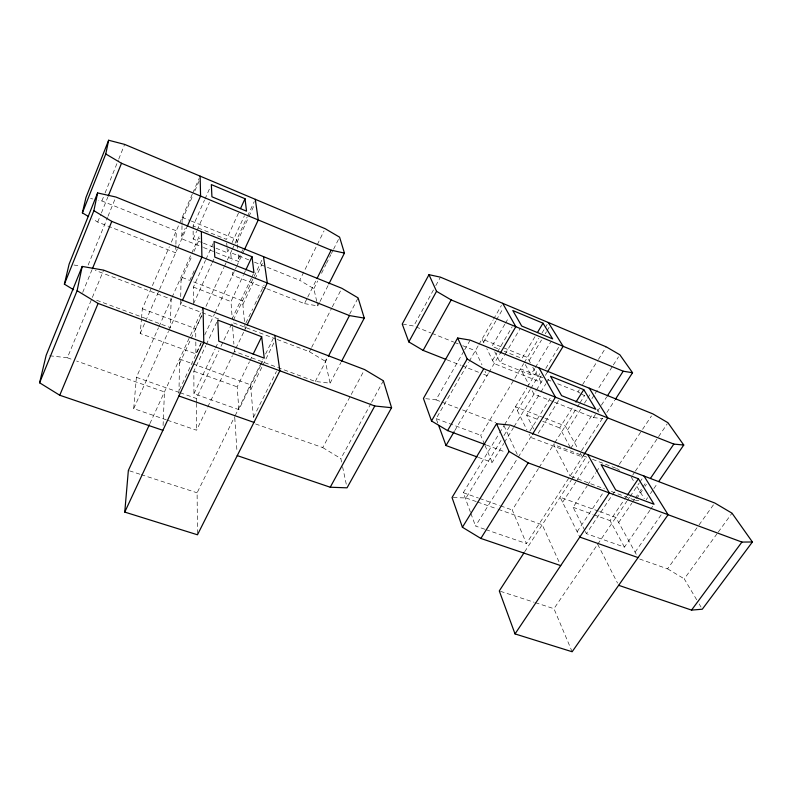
<?xml version="1.0" encoding="UTF-8"?>
<svg xmlns="http://www.w3.org/2000/svg" width="792" height="792" viewBox="0 0 792 792"><rect width="100%" height="100%" fill="white"/><g stroke="black" fill="none" stroke-linecap="round" stroke-linejoin="round"><path stroke-width="0.59" stroke-dasharray="3.96 2.97" d="M178.952 393.515L179.576 359.033L250.411 384.754L253.49 417.532M182.011 225.71L181.774 238.838L202.326 247.045M182.031 224.512L182.17 217.355L190.13 220.582M175.864 245.461L175.646 252.796L97.723 222.057L92.605 218.998M175.903 244.243L176.299 230.809L101.871 200.96L98.465 200.218M163.083 425.522L164.459 391.931L76.596 361.033M166.3 419.829L133.7 408.623L136.402 377.299L158.489 327.73M201.089 342.788L195.921 353.905L140.194 333.482L141.412 319.354M141.511 318.176L142.332 308.751L169.379 246.688M101.871 200.96L104.603 194.179M105.059 193.04L118.275 160.241M118.731 159.113L124.651 144.401M97.723 222.057L100.93 214.147M101.386 213.018L107.781 197.188M88.15 265.033L107.554 217.424M108.009 216.285L114.939 199.287M82.685 292.456L91.921 269.894M49.668 355.776L67.35 357.776L91.862 298.594M92.337 297.455L103.653 270.141M171.349 242.174L192.367 193.961M192.842 192.872L199.158 178.368M182.12 220.087L192.862 195.456M194.812 190.981L199.208 180.903M181.823 235.966L185.269 228.126M140.194 333.482L145.144 322.215M145.639 321.087L177.319 248.975M177.814 247.846L186.882 227.205M202.306 242.698L193.179 239.045L193.109 225.918L204.445 200.237M204.94 199.119L209.87 187.951M193.179 239.045L196.634 231.264M197.119 230.145L209.454 202.346M158.994 326.611L171.537 298.445M172.042 297.317L199.871 234.868M181.012 280.517L191.961 255.974M193.961 251.51L199.93 238.115M189.724 280.615L195.278 268.27M133.7 408.623L168.478 331.373M168.983 330.254L181.774 301.841M193.495 302.643L193.416 287.07L205.484 260.37M205.989 259.261L213.028 243.689M193.495 303.831L211.741 263.766M212.246 262.657L214.276 258.202M238.501 213.018L226.453 239.402L193.109 225.918M216.008 248.193L227.423 252.767L228.967 249.391M232.066 242.649L244.461 215.671M149.866 423.671L203.039 308.009M179.497 363.677L202.108 314.582M195.773 337.105L195.703 328.71L201.861 315.325M205.97 306.405L223.948 267.389M224.463 266.27L231.759 250.42M232.165 249.549L247.104 217.097M247.579 216.067L254.272 201.544M237.046 242.322L248.431 217.651M248.945 216.523L254.638 204.188M238.58 258.677L242.748 249.708M204.712 335.006L214.543 313.88M215.058 312.771L236.273 267.191M236.64 266.379L243.956 250.658M179.507 389.882L201.119 343.451M260.479 365.815L238.847 409.642L193.951 393.733L193.832 371.21L205.801 345.639M206.316 344.53L216.721 322.295M251.361 278.14L232.214 318.592L230.977 301.574L243.302 275.339M243.807 274.24L245.352 270.963M193.951 393.733L215.058 349.015M215.592 347.896L218.226 342.302M251.876 277.042L253.43 273.765M196.337 402.108L196.297 398.445L218.899 350.767M220.998 346.332L232.561 321.948M233.383 320.206L262.459 258.855M242.877 304.445L254.489 279.982M255.014 278.873L262.399 263.31M245.876 323.077L252.668 308.9M254.757 304.544L264.162 284.922M167.468 420.225L196.574 430.224L207.256 407.989M207.791 406.87L232.363 355.717M232.898 354.608L244.114 331.254M244.5 330.452L246.757 325.74M238.847 409.642L237.184 386.862L249.43 361.786M249.965 360.697L252.628 355.242M316.731 301.326L313.85 288.684L299.723 280.309L324.057 230.888M197.465 533.551L197.109 492.802L234.64 416.731M235.184 415.622L262.865 359.499M265.577 354.024L273.161 338.639M261.013 364.726L263.716 359.241M250.856 389.486L262.32 366.3M262.865 365.191L274.329 342.005M266.795 288.743L304.494 303.613L307.217 298.158M307.761 297.069L315.919 280.705M313.85 288.684L317.681 281.012M321.522 273.339L325.898 264.568M326.452 263.469L330.828 254.707M331.373 253.608L333.016 250.321M333.571 249.223L339.59 237.164M253.47 417.315L276.448 371.468M304.494 303.613L317.78 305.93L319.453 302.623M320.008 301.524L328.333 285.011M277.21 339.491L309.434 351.737L311.108 348.46M311.662 347.361L331.779 307.969M332.333 306.88L340.708 290.466M234.254 349.005L234.422 351.42L315.285 381.457L330.076 383.18L325.255 361.221L327.522 356.855M349.609 314.275L358.103 297.901M315.285 381.457L327.819 357.301M330.076 383.18L340.906 362.568M255.549 423.958L322.74 447.589L350.648 395.574M351.222 394.495L363.439 371.735M341.59 462.102L340.847 458.588L370.963 403.484M371.557 402.395L383.368 380.784M433.462 289.902L413.721 326.027L403.385 324.255M435.788 285.655L440.441 277.16M425.72 398.683L436.006 399.841L464.082 350.777M464.696 349.708L470.191 340.115M437.798 423.116L436.154 418.631L468.597 362.389M469.201 361.33L478.388 345.411M478.962 344.411L492.97 320.126M493.555 319.127L501.455 305.415M483.605 342.174L495.802 321.067M496.416 320.017L503.128 308.405M504.841 324.215L491.961 346.312L499.742 349.46M505.454 323.166L508.513 317.899M492.555 360.31L496.861 352.965M497.475 351.915L512.226 326.74M454.766 430.64L488.535 373.151M488.961 372.438L499.732 354.093M534.709 368.508L530.868 374.854L500.148 362.548L504.454 355.242M505.078 354.202L519.839 329.155M534.966 336.679L521.958 358.449L504.187 351.262M484.536 444.352L480.714 435.293L523.68 363.597M524.225 362.696L538.837 338.313M541.966 333.085L544.52 328.828M545.134 327.799L547.678 323.562M529.125 360.608L541.52 339.976M545.242 333.788L546.48 331.729M547.104 330.7L549.579 326.571M535.352 367.448L550.707 342.055M470.458 512.256L463.29 492.703L498.92 433.976M499.554 432.927L504.009 425.591M504.643 424.542L526.908 387.832M527.531 386.803L537.718 370.003M517.374 410.603L530.194 389.525M530.828 388.476L539.807 373.725M453.202 497.564L465.983 497.96L501.346 439.887M503.92 435.659L510.355 425.106M539.312 379.022L541.243 375.863M545.747 368.478L559.251 346.312M478.338 457.39L492.188 462.459L503.781 443.48M504.425 442.431L513.444 427.67M514.087 426.611L535.996 390.773M536.491 389.951L543.035 379.249M545.381 375.408L546.807 373.072M533.65 428.997L526.66 415.137L540.184 393.079M540.837 392.03L545.985 383.625M546.628 382.576L549.202 378.378M529.848 431.145L550.668 397.485M484.773 529.234L475.507 526.056L517.612 458.212M518.255 457.162L531.848 435.273M538.174 433.303L559.003 399.851M557.716 383.783L578.002 391.911L579.318 389.822M582.605 384.585L597.742 360.499M598.406 359.449L606.296 346.886M570.191 447.242L559.687 427.898L573.358 406.207M583.783 454.964L526.442 543.55L512.266 509.998L538.471 468.547M539.124 467.508L554.192 443.668M554.846 442.629L576.962 407.632M577.378 406.979L579.358 403.851M580.011 402.801L584.724 395.357M567.498 429.987L581.179 408.405M584.437 403.276L587.04 399.158M587.694 398.138L590.297 394.02M591.901 398.683L594.505 394.594M595.148 393.575L612.691 365.993M613.335 364.973L618.532 356.806M570.775 448.312L593.149 413.365M554.548 402.237L593.456 417.582L596.762 412.424M597.425 411.394L600.722 406.247M601.385 405.217L606.672 396.97M581.486 450.846L602.653 418.047M606.86 412.523L614.77 400.277M524.68 551.796L571.309 479.962M571.685 479.368L586.446 456.628M562.597 502.237L575.873 481.853M576.536 480.833L589.149 461.469M584.743 530.353L573.111 507.286L587.129 485.961M587.803 484.942L595.812 472.755M596.475 471.745L599.811 466.666M592.535 459.33L616.562 468.458L618.611 465.369M619.304 464.34L641.896 430.353M642.579 429.323L651.479 415.939M577.15 531.729L603.702 491.862M649.925 510.256L624.452 547.114L586.397 533.65L611.592 496.069M612.275 495.059L614.998 491M632.65 475.17L634.689 472.151M635.362 471.141L667.29 423.75M624.452 547.114L610.068 520.641L623.898 500.217M624.591 499.188L626.66 496.129M572.141 651.747L553.954 608.692L626.838 501.287M627.393 500.465L629.581 497.237M630.155 496.396L639.184 483.09M639.837 482.13L642.609 478.041M618.681 522.522L631.818 503.237M632.511 502.217L634.58 499.178M635.273 498.158L642.183 488.011M642.876 487.001L645.648 482.932M611.374 491.446L635.451 500.386L642.302 490.337M645.044 486.318L646.421 484.298M646.222 499.712L647.608 497.693M650.39 493.634L653.172 489.585M653.865 488.575L657.34 483.516M650.618 509.256L652.677 506.266M635.095 552.202L662.092 513.493M639.609 559.013L667.557 568.844L698.306 525.938M699.029 524.938L714.76 502.989M696.693 599.792L684.248 578.843L717.532 533.075M718.255 532.076L732.006 513.176M635.451 500.386L638.807 500.495M593.456 417.582L602.91 418.641M73.943 264.993L79.982 266.043M90.506 198.475L92.783 198.98M129.522 470.844L140.006 474.25M141.174 474.636L197.109 492.802M500.445 591.317L534.174 602.267M535.342 602.643L553.954 608.692M485.932 529.63L526.442 543.55M67.35 357.776L71.973 359.4M465.983 497.96L476.378 501.613M477.536 502.019L497.168 508.929M498.326 509.335L542.223 524.769L559.716 563.399M136.402 377.299L179.022 392.337M180.18 392.743L196.297 398.445M463.29 492.703L478.457 498.059M479.615 498.465L499.445 505.464M500.603 505.88L512.266 509.998M573.111 507.286L592.743 514.384M593.901 514.8L610.068 520.641M193.832 371.21L237.184 386.862M598.445 511.117L560.112 497.208L579.793 537.075M599.613 511.543L615.869 517.443L636.907 555.479M96.683 300.257L170.191 327.561L171.201 299.208L95.278 270.359M486.427 445.035L505.85 452.242M571.25 476.537L604.494 488.882M142.332 308.751L195.703 328.71M436.154 418.631L480.714 435.293M276.062 339.055L232.323 322.433L232.591 326.057M436.006 399.841L440.609 401.593M441.758 402.029L457.885 408.157M462.498 409.909L495.891 422.601M586.813 457.152L553.638 444.54L570.101 476.111M218.651 318.958L180.576 304.504L181.081 277.042L189.04 280.14M526.66 415.137L538.045 419.542M542.609 421.304L559.687 427.898M193.416 287.07L230.977 301.574M193.595 281.902L242.54 300.881L245.183 329.026M543.787 417.701L515.453 406.712L526.947 430.007M544.926 418.136L565.32 426.056L577.863 448.727M265.657 288.298L232.531 275.23L232.244 271.666M447.114 359.865L460.815 365.27M461.964 365.716L479.091 372.478M483.655 374.269L487.09 375.626L485.041 371.3M553.4 401.782L533.947 394.109L531.155 388.852M203.465 247.5L214.88 252.054M216.028 252.509L238.857 261.627L237.818 250.569M248.827 259.905L230.739 252.648L231.393 260.964M254.48 262.172L299.723 280.309M415.998 326.947L430.828 332.887M431.967 333.353L453.648 342.045M454.786 342.5L458.202 343.867M462.766 345.698L475.319 350.737L481.972 364.805M543.064 377.903L520.522 368.864L528.917 384.645M547.569 379.714L550.955 381.071M203.445 243.154L214.87 247.728M191.268 221.047L236.778 239.521L237.125 243.203M578.002 391.911L580.041 393.109M581.061 393.713L586.159 396.713M616.562 468.458L619.72 470.329M309.434 351.737L325.255 361.221M667.557 568.844L684.248 578.843M322.74 447.589L340.847 458.588M597.079 409.177L599.029 412.335M631.293 477.19L634.382 482.308M636.857 486.397L644.282 498.683M699.188 603.979L701.059 607.117M530.363 362.845L527.373 357.43L482.061 339.045L484.159 343.312M532.759 367.181L541.144 382.338L494.168 363.577L486.763 348.579M580.17 452.895L582.457 457.024L530.571 437.332L529.056 434.263M525.304 364.597L530.868 374.854M597.673 544.272L617.562 583.15M494.693 351.727L500.148 362.548M585.288 531.452L586.397 533.65M503.959 425.67L517.384 454.677M485.021 445.48L492.188 462.459M470.874 513.404L475.507 526.056M316.998 302.485L317.78 305.93M342.58 466.775L346.54 485.486M237.244 244.431L237.709 249.341M226.72 243.045L226.977 246.688M227.066 247.906L227.423 252.767M232.67 327.264L233.897 344.173M234.769 417.839L237.016 451.955M195.812 341.906L195.921 353.905M196.347 403.336L196.574 430.224"/><path stroke-width="1.19" d="M274.784 335.353L279.863 370.805L197.475 534.788L124.76 512.087L128.353 470.468L149.351 424.779M162.895 430.323L59.756 395.248L39.6 382.793L77.111 290.694L82.19 266.429L103.653 270.141L364.597 369.567L383.368 380.784L391.575 407.712L347.035 487.832L330.234 487.228L237.254 455.608M73.587 289.753L64.39 284.17L93.882 210.692L97.604 192.941L115.87 197.02L341.827 288.278L358.103 297.901L364.261 318.107L341.471 361.489M88.516 216.543L82.378 212.87L105.772 153.975L108.643 140.253L124.651 144.401L325.146 228.69L339.59 237.164L344.441 253.084L328.888 283.912M82.378 212.87L85.962 197.485L108.643 140.253M64.39 284.17L69.112 264.152L97.604 192.941M39.6 382.793L46.134 355.38L82.19 266.429M108.237 196.06L121.503 163.281L105.772 153.975M92.387 268.775L111.791 221.404L93.882 210.692M59.756 395.248L98.099 303.425L77.111 290.694M187.219 226.453L200.574 196.05L200.129 176.141M182.279 300.722L201.91 257.113L201.356 231.541M240.511 208.623L245.025 198.723L211.345 184.605L211.929 196.792L246.53 211.177L245.025 198.723M244.362 249.807L258.251 219.958L255.291 199.327M124.76 512.087L203.801 342.609L203.039 308.009M245.867 269.874L252.024 256.747L214.038 241.461L214.78 257.093L253.945 272.666L252.024 256.747M247.144 324.938L267.28 283.011L263.508 256.648M253.153 354.153L261.677 336.719L217.76 320.067L218.76 341.184L264.261 358.152L261.677 336.719M317.008 278.527L331.155 250.173L344.441 253.084M328.393 356.202L349.47 315.572L364.261 318.107M615.424 399.257L632.551 372.725L619.829 354.757L606.296 346.886L440.441 277.16L428.987 274.675L402.237 324.057L408.801 341.906L423.136 350.401L445.975 359.41M408.801 341.906L436.531 291.327L428.987 274.675M330.234 487.228L374.794 405.989L391.575 407.712M423.136 350.401L451.192 299.921L623.195 371.21L632.551 372.725M658.726 481.487L683.753 445.035L667.963 422.74L652.846 413.879L470.191 340.115L457.677 338.016L423.433 398.425L431.511 420.978L447.589 430.601L485.288 444.609M431.511 420.978L467.181 358.994L457.677 338.016M447.589 430.601L483.734 368.765L673.843 444.094L683.753 445.035M477.18 456.964L446.015 445.54L454.143 431.699M500.207 353.291L515.82 326.7L502.673 303.316M537.441 332.531L543.015 323.205L512.81 310.533L521.69 326.027L552.628 338.877L543.015 323.205M618.661 585.308L691.545 610.097L702.296 609.216L752.4 541.985L732.006 513.176L714.76 502.989L510.355 425.106L496.525 423.76L452.034 497.524L462.409 527.254L480.853 538.441L560.716 565.607M547.282 372.29L563.152 346.322L548.312 322.502M462.409 527.254L509.058 451.43L496.525 423.76M532.481 434.244L555.469 397.198L538.996 367.904M480.853 538.441L528.195 462.855L741.916 542.074L752.4 541.985M575.962 402.069L583.783 389.674L550.499 376.279L561.617 395.663L595.782 409.256L583.783 389.674M607.335 395.941L623.195 371.21M583.981 454.667L607.771 417.919L589.248 388.199M524.017 552.826L499.287 590.931L515.028 633.917L572.141 651.747L668.101 514.711L643.985 476.022M515.028 633.917L609.315 492.931L587.763 454.598M627.353 495.109L638.411 478.764L601.148 464.637L615.681 489.981L654.053 504.276L638.411 478.764M650.529 478.269L673.843 444.094M691.545 610.097L741.916 542.074M178.903 395.98L253.945 422.393M579.793 537.075L638.075 557.588M98.099 303.425L374.794 405.989M111.791 221.404L349.47 315.572M121.503 163.281L331.155 250.173M436.531 291.327L451.192 299.921M467.181 358.994L483.734 368.765M509.058 451.43L528.195 462.855M438.62 425.353L446.015 445.54"/></g></svg>
